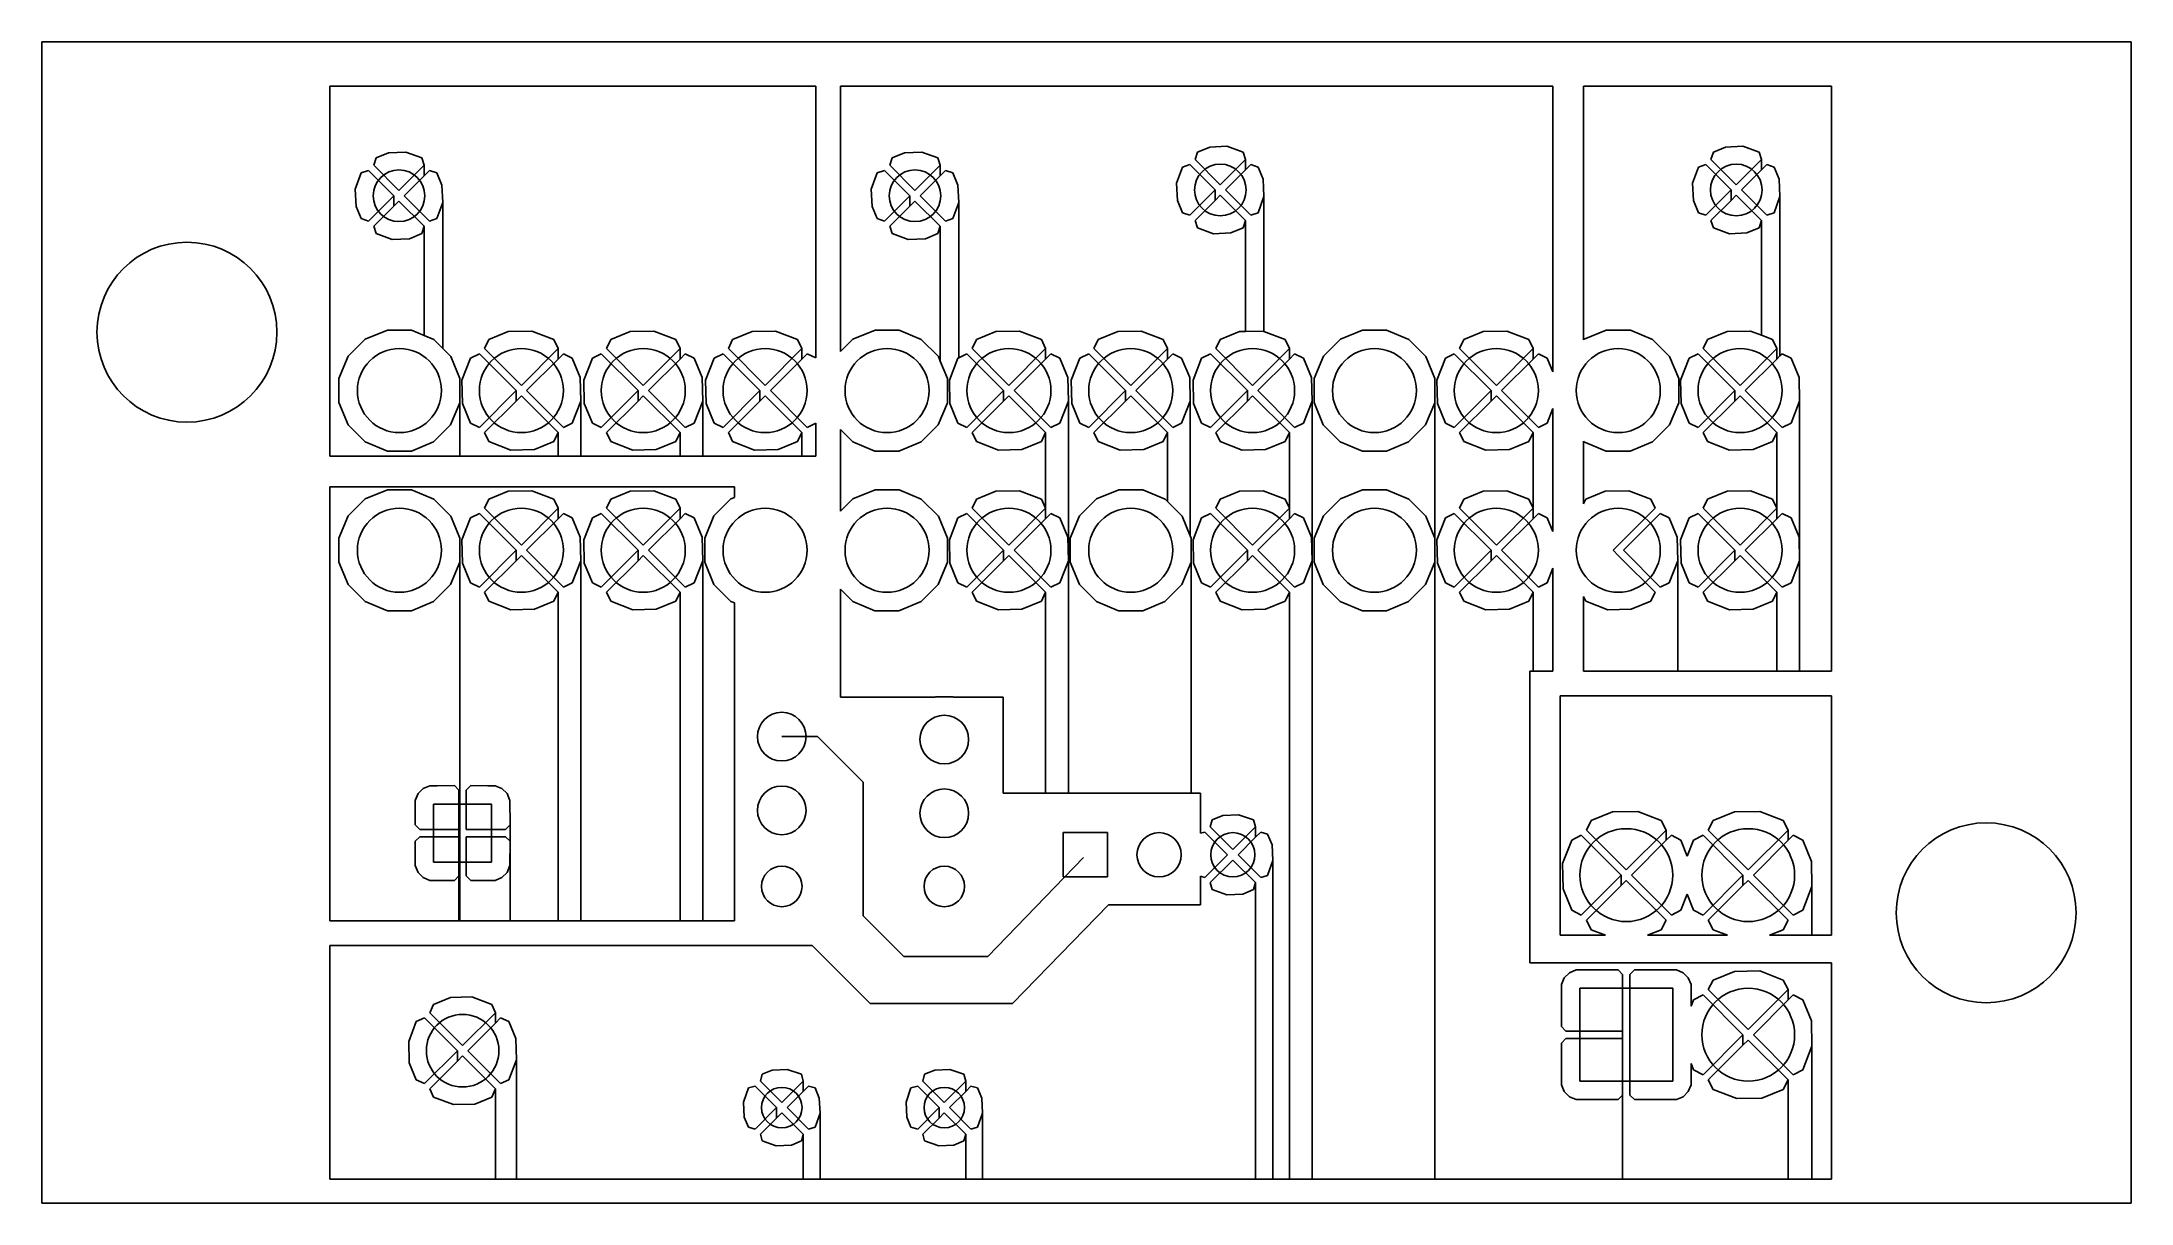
# Model space of a CAD drawing. Extents: x 39759 to 68105, y 30441 to 46191.
import ezdxf

# ---------------------------------------------------------------- set-up
doc = ezdxf.new("R2010")
doc.units = 0
doc.layers.add('BLACK', color=1, linetype='CONTINUOUS')

msp = doc.modelspace()

# ---------------------------------------------------------------- linework, layer by layer
at = {"layer": 'BLACK'}
for p, q in [((40546, 46190), (39759, 46190)), ((39759, 30441), (39759, 46189)), ((40546, 46190), (66924, 46190)), ((67318, 46190), (66924, 46190)), ((67318, 46190), (67712, 46190)), ((67712, 46190), (68105, 46190)), ((68105, 30443), (68105, 46191)), ((43667, 40570), (43667, 45589)), ((43667, 45589), (50260, 45589)), ((50260, 45589), (50260, 41904)), ((50596, 41990), (50596, 45589)), ((50596, 45589), (60260, 45589)), ((60260, 45589), (60260, 41716)), ((60675, 42149), (60675, 45589)), ((60675, 45589), (64040, 45589)), ((64040, 45589), (64040, 37657)), ((44295, 44616), (44262, 44517)), ((44262, 44517), (44605, 44174)), ((44461, 44685), (44295, 44616)), ((44696, 44696), (44461, 44685)), ((44605, 44174), (44948, 44517)), ((44915, 44616), (44696, 44696)), ((44948, 44517), (44915, 44616)), ((44948, 44375), (44948, 44517)), ((44948, 44517), (44948, 44375)), ((51295, 44616), (51262, 44517)), ((51262, 44517), (51605, 44174)), ((51461, 44685), (51295, 44616)), ((51696, 44696), (51461, 44685)), ((51605, 44174), (51948, 44517)), ((51915, 44616), (51696, 44696)), ((51948, 44517), (51915, 44616)), ((51948, 44375), (51948, 44517)), ((51948, 44517), (51948, 44375)), ((55333, 44525), (55234, 44492)), ((55676, 44182), (55333, 44525)), ((55437, 44695), (55404, 44596)), ((55404, 44596), (55747, 44253)), ((55603, 44764), (55437, 44695)), ((55838, 44775), (55603, 44764)), ((55747, 44253), (56090, 44596)), ((56057, 44695), (55838, 44775)), ((56090, 44596), (56057, 44695)), ((56090, 44454), (56090, 44596)), ((56090, 44596), (56090, 44454)), ((56161, 44525), (56090, 44454)), ((56260, 44492), (56161, 44525)), ((62333, 44525), (62234, 44492)), ((62676, 44182), (62333, 44525)), ((62437, 44695), (62404, 44596)), ((62404, 44596), (62747, 44253)), ((62603, 44764), (62437, 44695)), ((62838, 44775), (62603, 44764)), ((62747, 44253), (63090, 44596)), ((63057, 44695), (62838, 44775)), ((63090, 44596), (63057, 44695)), ((63090, 44454), (63090, 44596)), ((63090, 44596), (63090, 44454)), ((63161, 44525), (63090, 44454)), ((63260, 44492), (63161, 44525)), ((44092, 44413), (44012, 44194)), ((44191, 44446), (44092, 44413)), ((44534, 44103), (44191, 44446)), ((44948, 44375), (44676, 44103)), ((45019, 44446), (44948, 44375)), ((45118, 44413), (45019, 44446)), ((45187, 44247), (45118, 44413)), ((45198, 44012), (45187, 44247)), ((51092, 44413), (51012, 44194)), ((51191, 44446), (51092, 44413)), ((51534, 44103), (51191, 44446)), ((51948, 44375), (51676, 44103)), ((52019, 44446), (51948, 44375)), ((52118, 44413), (52019, 44446)), ((52187, 44247), (52118, 44413)), ((52198, 44012), (52187, 44247)), ((55234, 44492), (55154, 44273)), ((55154, 44273), (55165, 44038)), ((56090, 44454), (55818, 44182)), ((56329, 44326), (56260, 44492)), ((56340, 44091), (56329, 44326)), ((62234, 44492), (62154, 44273)), ((62154, 44273), (62165, 44038)), ((63090, 44454), (62818, 44182)), ((63329, 44326), (63260, 44492)), ((63340, 44091), (63329, 44326)), ((44012, 44194), (44023, 43959)), ((44023, 43959), (44092, 43793)), ((44191, 43760), (44534, 44103)), ((44534, 43961), (44262, 43689)), ((44534, 43961), (44534, 44103)), ((44534, 44103), (44534, 43961)), ((44605, 44032), (44534, 43961)), ((44948, 43689), (44605, 44032)), ((44676, 44103), (45019, 43760)), ((45118, 43793), (45198, 44012)), ((45198, 42033), (45198, 44012)), ((45198, 44012), (45198, 42033)), ((51012, 44194), (51023, 43959)), ((51023, 43959), (51092, 43793)), ((51191, 43760), (51534, 44103)), ((51534, 43961), (51262, 43689)), ((51534, 43961), (51534, 44103)), ((51534, 44103), (51534, 43961)), ((51605, 44032), (51534, 43961)), ((51948, 43689), (51605, 44032)), ((51676, 44103), (52019, 43760)), ((52118, 43793), (52198, 44012)), ((52198, 41907), (52198, 44012)), ((52198, 44012), (52198, 41907)), ((55165, 44038), (55234, 43872)), ((55333, 43839), (55676, 44182)), ((55676, 44040), (55404, 43768)), ((55676, 44040), (55676, 44182)), ((55676, 44182), (55676, 44040)), ((55747, 44111), (55676, 44040)), ((56090, 43768), (55747, 44111)), ((55818, 44182), (56161, 43839)), ((56260, 43872), (56340, 44091)), ((56340, 42263), (56340, 44091)), ((56340, 44091), (56340, 42263)), ((62165, 44038), (62234, 43872)), ((62333, 43839), (62676, 44182)), ((62676, 44040), (62404, 43768)), ((62676, 44040), (62676, 44182)), ((62676, 44182), (62676, 44040)), ((62747, 44111), (62676, 44040)), ((63090, 43768), (62747, 44111)), ((62818, 44182), (63161, 43839)), ((63260, 43872), (63340, 44091)), ((63340, 41931), (63340, 44091)), ((63340, 44091), (63340, 41931)), ((44092, 43793), (44191, 43760)), ((44262, 43689), (44295, 43590)), ((44915, 43590), (44948, 43689)), ((44948, 42209), (44948, 43689)), ((44948, 43689), (44948, 42209)), ((45019, 43760), (45118, 43793)), ((51092, 43793), (51191, 43760)), ((51262, 43689), (51295, 43590)), ((51915, 43590), (51948, 43689)), ((51948, 41861), (51948, 43689)), ((51948, 43689), (51948, 41861)), ((52019, 43760), (52118, 43793)), ((55234, 43872), (55333, 43839)), ((55404, 43768), (55437, 43669)), ((55437, 43669), (55656, 43589)), ((55891, 43600), (56057, 43669)), ((56057, 43669), (56090, 43768)), ((56090, 42263), (56090, 43768)), ((56090, 43768), (56090, 42263)), ((56161, 43839), (56260, 43872)), ((62234, 43872), (62333, 43839)), ((62404, 43768), (62437, 43669)), ((62437, 43669), (62656, 43589)), ((62891, 43600), (63057, 43669)), ((63057, 43669), (63090, 43768)), ((63090, 42211), (63090, 43768)), ((63090, 43768), (63090, 42211)), ((63161, 43839), (63260, 43872)), ((44295, 43590), (44514, 43510)), ((44514, 43510), (44749, 43521)), ((44749, 43521), (44915, 43590)), ((51295, 43590), (51514, 43510)), ((51514, 43510), (51749, 43521)), ((51749, 43521), (51915, 43590)), ((55656, 43589), (55891, 43600)), ((62656, 43589), (62891, 43600)), ((44449, 42281), (44148, 42157)), ((44775, 42281), (44449, 42281)), ((44948, 42209), (44775, 42281)), ((46088, 42261), (45824, 42152)), ((46407, 42268), (46088, 42261)), ((46706, 42152), (46407, 42268)), ((47742, 42261), (47478, 42152)), ((48061, 42268), (47742, 42261)), ((48360, 42152), (48061, 42268)), ((49395, 42261), (49131, 42152)), ((49714, 42268), (49395, 42261)), ((50013, 42152), (49714, 42268)), ((51064, 42281), (50763, 42157)), ((51390, 42281), (51064, 42281)), ((51691, 42155), (51390, 42281)), ((52702, 42261), (52438, 42152)), ((53021, 42268), (52702, 42261)), ((53320, 42152), (53021, 42268)), ((54355, 42261), (54091, 42152)), ((54674, 42268), (54355, 42261)), ((54973, 42152), (54674, 42268)), ((56008, 42261), (55744, 42152)), ((56090, 42263), (56008, 42261)), ((56327, 42268), (56090, 42263)), ((56340, 42263), (56327, 42268)), ((56626, 42152), (56340, 42263)), ((57677, 42281), (57376, 42157)), ((58003, 42281), (57677, 42281)), ((58304, 42155), (58003, 42281)), ((59315, 42261), (59051, 42152)), ((59634, 42268), (59315, 42261)), ((59933, 42152), (59634, 42268)), ((60984, 42281), (60683, 42157)), ((61310, 42281), (60984, 42281)), ((61611, 42155), (61310, 42281)), ((62622, 42261), (62358, 42152)), ((62941, 42268), (62622, 42261)), ((63090, 42211), (62941, 42268)), ((44148, 42157), (43917, 41926)), ((45076, 42155), (44948, 42209)), ((45198, 42033), (45076, 42155)), ((45307, 41924), (45198, 42033)), ((45695, 41960), (45574, 41902)), ((46194, 41461), (45695, 41960)), ((45824, 42152), (45766, 42031)), ((45766, 42031), (46265, 41532)), ((46265, 41532), (46764, 42031)), ((46764, 42031), (46706, 42152)), ((46764, 41889), (46764, 42031)), ((46764, 42031), (46764, 41889)), ((46835, 41960), (46764, 41889)), ((46956, 41902), (46835, 41960)), ((47349, 41960), (47228, 41902)), ((47848, 41461), (47349, 41960)), ((47478, 42152), (47420, 42031)), ((47420, 42031), (47919, 41532)), ((47919, 41532), (48418, 42031)), ((48418, 42031), (48360, 42152)), ((48418, 41889), (48418, 42031)), ((48418, 42031), (48418, 41889)), ((48489, 41960), (48418, 41889)), ((48610, 41902), (48489, 41960)), ((49002, 41960), (48881, 41902)), ((49501, 41461), (49002, 41960)), ((49131, 42152), (49073, 42031)), ((49073, 42031), (49572, 41532)), ((49572, 41532), (50071, 42031)), ((50071, 42031), (50013, 42152)), ((50071, 41889), (50071, 42031)), ((50071, 42031), (50071, 41889)), ((50142, 41960), (50071, 41889)), ((50260, 41904), (50142, 41960)), ((50763, 42157), (50596, 41990)), ((51922, 41924), (51691, 42155)), ((52309, 41960), (52198, 41907)), ((52808, 41461), (52309, 41960)), ((52438, 42152), (52380, 42031)), ((52380, 42031), (52879, 41532)), ((52879, 41532), (53378, 42031)), ((53378, 42031), (53320, 42152)), ((53378, 41889), (53378, 42031)), ((53378, 42031), (53378, 41889)), ((53449, 41960), (53378, 41889)), ((53570, 41902), (53449, 41960)), ((53962, 41960), (53841, 41902)), ((54461, 41461), (53962, 41960)), ((54091, 42152), (54033, 42031)), ((54033, 42031), (54532, 41532)), ((54532, 41532), (55031, 42031)), ((55031, 42031), (54973, 42152)), ((55031, 41889), (55031, 42031)), ((55031, 42031), (55031, 41889)), ((55102, 41960), (55031, 41889)), ((55223, 41902), (55102, 41960)), ((55615, 41960), (55494, 41902)), ((56114, 41461), (55615, 41960)), ((55744, 42152), (55686, 42031)), ((55686, 42031), (56185, 41532)), ((56185, 41532), (56684, 42031)), ((56684, 42031), (56626, 42152)), ((56684, 41889), (56684, 42031)), ((56684, 42031), (56684, 41889)), ((56755, 41960), (56684, 41889)), ((56876, 41902), (56755, 41960)), ((57376, 42157), (57145, 41926)), ((58535, 41924), (58304, 42155)), ((58922, 41960), (58801, 41902)), ((59421, 41461), (58922, 41960)), ((59051, 42152), (58993, 42031)), ((58993, 42031), (59492, 41532)), ((59492, 41532), (59991, 42031)), ((59991, 42031), (59933, 42152)), ((59991, 41889), (59991, 42031)), ((59991, 42031), (59991, 41889)), ((60062, 41960), (59991, 41889)), ((60183, 41902), (60062, 41960)), ((60683, 42157), (60675, 42149)), ((61842, 41924), (61611, 42155)), ((62229, 41960), (62108, 41902)), ((62728, 41461), (62229, 41960)), ((62358, 42152), (62300, 42031)), ((62300, 42031), (62799, 41532)), ((62799, 41532), (63298, 42031)), ((63240, 42152), (63090, 42211)), ((63298, 42031), (63240, 42152)), ((63298, 41889), (63298, 42031)), ((63298, 42031), (63298, 41889)), ((63369, 41960), (63340, 41931)), ((63490, 41902), (63369, 41960)), ((43917, 41926), (43791, 41625)), ((45431, 41623), (45307, 41924)), ((45574, 41902), (45458, 41603)), ((46764, 41889), (46336, 41461)), ((47065, 41638), (46956, 41902)), ((47228, 41902), (47112, 41603)), ((48418, 41889), (47990, 41461)), ((48719, 41638), (48610, 41902)), ((48881, 41902), (48765, 41603)), ((50071, 41889), (49643, 41461)), ((51948, 41861), (51922, 41924)), ((52046, 41623), (51948, 41861)), ((52188, 41902), (52072, 41603)), ((52198, 41907), (52188, 41902)), ((53378, 41889), (52950, 41461)), ((53679, 41638), (53570, 41902)), ((53841, 41902), (53725, 41603)), ((55031, 41889), (54603, 41461)), ((55332, 41638), (55223, 41902)), ((55494, 41902), (55378, 41603)), ((56684, 41889), (56256, 41461)), ((56985, 41638), (56876, 41902)), ((57145, 41926), (57019, 41625)), ((58659, 41623), (58535, 41924)), ((58801, 41902), (58685, 41603)), ((59991, 41889), (59563, 41461)), ((60260, 41716), (60183, 41902)), ((61966, 41623), (61842, 41924)), ((62108, 41902), (61992, 41603)), ((63298, 41889), (62870, 41461)), ((63340, 41931), (63298, 41889)), ((63599, 41638), (63490, 41902)), ((43791, 41625), (43791, 41299)), ((45431, 41297), (45431, 41623)), ((45458, 41603), (45465, 41284)), ((45695, 40962), (46194, 41461)), ((46194, 41319), (46194, 41461)), ((46194, 41461), (46194, 41319)), ((46265, 41390), (46194, 41319)), ((46764, 40891), (46265, 41390)), ((46336, 41461), (46835, 40962)), ((47072, 41319), (47065, 41638)), ((47112, 41603), (47119, 41284)), ((47349, 40962), (47848, 41461)), ((47848, 41319), (47848, 41461)), ((47848, 41461), (47848, 41319)), ((47919, 41390), (47848, 41319)), ((48418, 40891), (47919, 41390)), ((47990, 41461), (48489, 40962)), ((48726, 41319), (48719, 41638)), ((48765, 41603), (48772, 41284)), ((49002, 40962), (49501, 41461)), ((49501, 41319), (49501, 41461)), ((49501, 41461), (49501, 41319)), ((49572, 41390), (49501, 41319)), ((50071, 40891), (49572, 41390)), ((49643, 41461), (50142, 40962)), ((52046, 41297), (52046, 41623)), ((52072, 41603), (52079, 41284)), ((52309, 40962), (52808, 41461)), ((52808, 41319), (52808, 41461)), ((52808, 41461), (52808, 41319)), ((52879, 41390), (52808, 41319)), ((53378, 40891), (52879, 41390)), ((52950, 41461), (53449, 40962)), ((53686, 41319), (53679, 41638)), ((53725, 41603), (53732, 41284)), ((53962, 40962), (54461, 41461)), ((54461, 41319), (54461, 41461)), ((54461, 41461), (54461, 41319)), ((54532, 41390), (54461, 41319)), ((55031, 40891), (54532, 41390)), ((54603, 41461), (55102, 40962)), ((55339, 41319), (55332, 41638)), ((55378, 41603), (55385, 41284)), ((55615, 40962), (56114, 41461)), ((56114, 41319), (56114, 41461)), ((56114, 41461), (56114, 41319)), ((56185, 41390), (56114, 41319)), ((56684, 40891), (56185, 41390)), ((56256, 41461), (56755, 40962)), ((56992, 41319), (56985, 41638)), ((57019, 41625), (57019, 41299)), ((58659, 41297), (58659, 41623)), ((58685, 41603), (58692, 41284)), ((58922, 40962), (59421, 41461)), ((59421, 41319), (59421, 41461)), ((59421, 41461), (59421, 41319)), ((59492, 41390), (59421, 41319)), ((59991, 40891), (59492, 41390)), ((59563, 41461), (60062, 40962)), ((61966, 41297), (61966, 41623)), ((61992, 41603), (61999, 41284)), ((62229, 40962), (62728, 41461)), ((62728, 41319), (62728, 41461)), ((62728, 41461), (62728, 41319)), ((62799, 41390), (62728, 41319)), ((63298, 40891), (62799, 41390)), ((62870, 41461), (63369, 40962)), ((63606, 41319), (63599, 41638)), ((43791, 41299), (43915, 40998)), ((45305, 40996), (45431, 41297)), ((45431, 40570), (45431, 41297)), ((45431, 41297), (45431, 40570)), ((45465, 41284), (45574, 41020)), ((46194, 41319), (45766, 40891)), ((46956, 41020), (47072, 41319)), ((47072, 40570), (47072, 41319)), ((47072, 41319), (47072, 40570)), ((47119, 41284), (47228, 41020)), ((47848, 41319), (47420, 40891)), ((48610, 41020), (48726, 41319)), ((48726, 40570), (48726, 41319)), ((48726, 41319), (48726, 40570)), ((48772, 41284), (48881, 41020)), ((49501, 41319), (49073, 40891)), ((51920, 40996), (52046, 41297)), ((52079, 41284), (52188, 41020)), ((52808, 41319), (52380, 40891)), ((53570, 41020), (53686, 41319)), ((53686, 39154), (53686, 41319)), ((53686, 41319), (53686, 39154)), ((53732, 41284), (53841, 41020)), ((54461, 41319), (54033, 40891)), ((55223, 41020), (55339, 41319)), ((55339, 39490), (55339, 41319)), ((55339, 41319), (55339, 39490)), ((55385, 41284), (55494, 41020)), ((56114, 41319), (55686, 40891)), ((56876, 41020), (56992, 41319)), ((56992, 39154), (56992, 41319)), ((56992, 41319), (56992, 39154)), ((57019, 41299), (57143, 40998)), ((58533, 40996), (58659, 41297)), ((58659, 39458), (58659, 41297)), ((58659, 41297), (58659, 39458)), ((58692, 41284), (58801, 41020)), ((59421, 41319), (58993, 40891)), ((60183, 41020), (60260, 41219)), ((60260, 41219), (60260, 39551)), ((61840, 40996), (61966, 41297)), ((61999, 41284), (62108, 41020)), ((62728, 41319), (62300, 40891)), ((63490, 41020), (63606, 41319)), ((63606, 39154), (63606, 41319)), ((63606, 41319), (63606, 39154)), ((43915, 40998), (44146, 40767)), ((45074, 40765), (45305, 40996)), ((45574, 41020), (45695, 40962)), ((45766, 40891), (45824, 40770)), ((46706, 40770), (46764, 40891)), ((46764, 40570), (46764, 40891)), ((46764, 40891), (46764, 40570)), ((46835, 40962), (46956, 41020)), ((47228, 41020), (47349, 40962)), ((47420, 40891), (47478, 40770)), ((48360, 40770), (48418, 40891)), ((48418, 40570), (48418, 40891)), ((48418, 40891), (48418, 40570)), ((48489, 40962), (48610, 41020)), ((48881, 41020), (49002, 40962)), ((49073, 40891), (49131, 40770)), ((50013, 40770), (50071, 40891)), ((50071, 40570), (50071, 40891)), ((50071, 40891), (50071, 40570)), ((50142, 40962), (50260, 41019)), ((50260, 41019), (50260, 40570)), ((50596, 39825), (50596, 40932)), ((50596, 40932), (50761, 40767)), ((51689, 40765), (51920, 40996)), ((52188, 41020), (52309, 40962)), ((52380, 40891), (52438, 40770)), ((53320, 40770), (53378, 40891)), ((53378, 39866), (53378, 40891)), ((53378, 40891), (53378, 39866)), ((53449, 40962), (53570, 41020)), ((53841, 41020), (53962, 40962)), ((54033, 40891), (54091, 40770)), ((54973, 40770), (55031, 40891)), ((55031, 39956), (55031, 40891)), ((55031, 40891), (55031, 39956)), ((55102, 40962), (55223, 41020)), ((55494, 41020), (55615, 40962)), ((55686, 40891), (55744, 40770)), ((56626, 40770), (56684, 40891)), ((56684, 39866), (56684, 40891)), ((56684, 40891), (56684, 39866)), ((56755, 40962), (56876, 41020)), ((57143, 40998), (57374, 40767)), ((58302, 40765), (58533, 40996)), ((58801, 41020), (58922, 40962)), ((58993, 40891), (59051, 40770)), ((59933, 40770), (59991, 40891)), ((59991, 39866), (59991, 40891)), ((59991, 40891), (59991, 39866)), ((60062, 40962), (60183, 41020)), ((61609, 40765), (61840, 40996)), ((62108, 41020), (62229, 40962)), ((62300, 40891), (62358, 40770)), ((63240, 40770), (63298, 40891)), ((63298, 39866), (63298, 40891)), ((63298, 40891), (63298, 39866)), ((63369, 40962), (63490, 41020)), ((45431, 40570), (43667, 40570)), ((44146, 40767), (44447, 40641)), ((44447, 40641), (44773, 40641)), ((44773, 40641), (45074, 40765)), ((46764, 40570), (45431, 40570)), ((45824, 40770), (46123, 40654)), ((46123, 40654), (46442, 40661)), ((46442, 40661), (46706, 40770)), ((47072, 40570), (46764, 40570)), ((48418, 40570), (47072, 40570)), ((47478, 40770), (47777, 40654)), ((47777, 40654), (48096, 40661)), ((48096, 40661), (48360, 40770)), ((48726, 40570), (48418, 40570)), ((50071, 40570), (48726, 40570)), ((49131, 40770), (49430, 40654)), ((49430, 40654), (49749, 40661)), ((49749, 40661), (50013, 40770)), ((50260, 40570), (50071, 40570)), ((50761, 40767), (51062, 40641)), ((51062, 40641), (51388, 40641)), ((51388, 40641), (51689, 40765)), ((52438, 40770), (52737, 40654)), ((52737, 40654), (53056, 40661)), ((53056, 40661), (53320, 40770)), ((54091, 40770), (54390, 40654)), ((54390, 40654), (54709, 40661)), ((54709, 40661), (54973, 40770)), ((55744, 40770), (56043, 40654)), ((56043, 40654), (56362, 40661)), ((56362, 40661), (56626, 40770)), ((57374, 40767), (57675, 40641)), ((57675, 40641), (58001, 40641)), ((58001, 40641), (58302, 40765)), ((59051, 40770), (59350, 40654)), ((59350, 40654), (59669, 40661)), ((59669, 40661), (59933, 40770)), ((60675, 39925), (60675, 40773)), ((60675, 40773), (60681, 40767)), ((60681, 40767), (60982, 40641)), ((60982, 40641), (61308, 40641)), ((61308, 40641), (61609, 40765)), ((62358, 40770), (62657, 40654)), ((62657, 40654), (62976, 40661)), ((62976, 40661), (63240, 40770)), ((43667, 34271), (43667, 40155)), ((43667, 40155), (49158, 40155)), ((44148, 39992), (43917, 39761)), ((44449, 40116), (44148, 39992)), ((44775, 40116), (44449, 40116)), ((45076, 39990), (44775, 40116)), ((45307, 39759), (45076, 39990)), ((45824, 39987), (45766, 39866)), ((46088, 40096), (45824, 39987)), ((46407, 40103), (46088, 40096)), ((46706, 39987), (46407, 40103)), ((46764, 39866), (46706, 39987)), ((47478, 39987), (47420, 39866)), ((47742, 40096), (47478, 39987)), ((48061, 40103), (47742, 40096)), ((48360, 39987), (48061, 40103)), ((48418, 39866), (48360, 39987)), ((49109, 39992), (48878, 39761)), ((49158, 40013), (49109, 39992)), ((49158, 40155), (49158, 40013)), ((50763, 39992), (50596, 39825)), ((51064, 40116), (50763, 39992)), ((51390, 40116), (51064, 40116)), ((51691, 39990), (51390, 40116)), ((51922, 39759), (51691, 39990)), ((52438, 39987), (52380, 39866)), ((52702, 40096), (52438, 39987)), ((53021, 40103), (52702, 40096)), ((53320, 39987), (53021, 40103)), ((53378, 39866), (53320, 39987)), ((54069, 39992), (53838, 39761)), ((54370, 40116), (54069, 39992)), ((54696, 40116), (54370, 40116)), ((54997, 39990), (54696, 40116)), ((55031, 39956), (54997, 39990)), ((55744, 39987), (55686, 39866)), ((56008, 40096), (55744, 39987)), ((56327, 40103), (56008, 40096)), ((56626, 39987), (56327, 40103)), ((56684, 39866), (56626, 39987)), ((57376, 39992), (57145, 39761)), ((57677, 40116), (57376, 39992)), ((58003, 40116), (57677, 40116)), ((58304, 39990), (58003, 40116)), ((58535, 39759), (58304, 39990)), ((59051, 39987), (58993, 39866)), ((59315, 40096), (59051, 39987)), ((59634, 40103), (59315, 40096)), ((59933, 39987), (59634, 40103)), ((59991, 39866), (59933, 39987)), ((60705, 39987), (60675, 39925)), ((60969, 40096), (60705, 39987)), ((61288, 40103), (60969, 40096)), ((61587, 39987), (61288, 40103)), ((61645, 39866), (61587, 39987)), ((62358, 39987), (62300, 39866)), ((62622, 40096), (62358, 39987)), ((62941, 40103), (62622, 40096)), ((63240, 39987), (62941, 40103)), ((63298, 39866), (63240, 39987)), ((43917, 39761), (43791, 39460)), ((45431, 39458), (45307, 39759)), ((45574, 39737), (45458, 39438)), ((45695, 39795), (45574, 39737)), ((46194, 39296), (45695, 39795)), ((45766, 39866), (46265, 39367)), ((46265, 39367), (46764, 39866)), ((46764, 39724), (46336, 39296)), ((46764, 39724), (46764, 39866)), ((46764, 39866), (46764, 39724)), ((46835, 39795), (46764, 39724)), ((46956, 39737), (46835, 39795)), ((47065, 39473), (46956, 39737)), ((47228, 39737), (47112, 39438)), ((47349, 39795), (47228, 39737)), ((47848, 39296), (47349, 39795)), ((47420, 39866), (47919, 39367)), ((47919, 39367), (48418, 39866)), ((48418, 39724), (47990, 39296)), ((48418, 39724), (48418, 39866)), ((48418, 39866), (48418, 39724)), ((48489, 39795), (48418, 39724)), ((48610, 39737), (48489, 39795)), ((48719, 39473), (48610, 39737)), ((48878, 39761), (48752, 39460)), ((52046, 39458), (51922, 39759)), ((52188, 39737), (52072, 39438)), ((52309, 39795), (52188, 39737)), ((52808, 39296), (52309, 39795)), ((52380, 39866), (52879, 39367)), ((52879, 39367), (53378, 39866)), ((53378, 39724), (52950, 39296)), ((53378, 39724), (53378, 39866)), ((53378, 39866), (53378, 39724)), ((53449, 39795), (53378, 39724)), ((53570, 39737), (53449, 39795)), ((53679, 39473), (53570, 39737)), ((53838, 39761), (53712, 39460)), ((55228, 39759), (55031, 39956)), ((55339, 39490), (55228, 39759)), ((55494, 39737), (55378, 39438)), ((55615, 39795), (55494, 39737)), ((56114, 39296), (55615, 39795)), ((55686, 39866), (56185, 39367)), ((56185, 39367), (56684, 39866)), ((56684, 39724), (56256, 39296)), ((56684, 39724), (56684, 39866)), ((56684, 39866), (56684, 39724)), ((56755, 39795), (56684, 39724)), ((56876, 39737), (56755, 39795)), ((56985, 39473), (56876, 39737)), ((57145, 39761), (57019, 39460)), ((58659, 39458), (58535, 39759)), ((58801, 39737), (58685, 39438)), ((58922, 39795), (58801, 39737)), ((59421, 39296), (58922, 39795)), ((58993, 39866), (59492, 39367)), ((59492, 39367), (59991, 39866)), ((59991, 39724), (59563, 39296)), ((59991, 39724), (59991, 39866)), ((59991, 39866), (59991, 39724)), ((60062, 39795), (59991, 39724)), ((60183, 39737), (60062, 39795)), ((60260, 39551), (60183, 39737)), ((61181, 39402), (61645, 39866)), ((61716, 39795), (61217, 39296)), ((61837, 39737), (61716, 39795)), ((61946, 39473), (61837, 39737)), ((62108, 39737), (61992, 39438)), ((62229, 39795), (62108, 39737)), ((62728, 39296), (62229, 39795)), ((62300, 39866), (62799, 39367)), ((62799, 39367), (63298, 39866)), ((63298, 39724), (62870, 39296)), ((63298, 39724), (63298, 39866)), ((63298, 39866), (63298, 39724)), ((63369, 39795), (63298, 39724)), ((63490, 39737), (63369, 39795)), ((63599, 39473), (63490, 39737)), ((43791, 39460), (43791, 39134)), ((45431, 39132), (45431, 39458)), ((45458, 39438), (45465, 39119)), ((47072, 39154), (47065, 39473)), ((47112, 39438), (47119, 39119)), ((48726, 39154), (48719, 39473)), ((48752, 39460), (48752, 39134)), ((52046, 39132), (52046, 39458)), ((52072, 39438), (52079, 39119)), ((53686, 39154), (53679, 39473)), ((53712, 39460), (53712, 39134)), ((55352, 39458), (55339, 39490)), ((55352, 39132), (55352, 39458)), ((55378, 39438), (55385, 39119)), ((56992, 39154), (56985, 39473)), ((57019, 39460), (57019, 39134)), ((58659, 39132), (58659, 39458)), ((58685, 39438), (58692, 39119)), ((61146, 39367), (61181, 39402)), ((61953, 39154), (61946, 39473)), ((61992, 39438), (61999, 39119)), ((63606, 39154), (63599, 39473)), ((43791, 39134), (43915, 38833)), ((45305, 38831), (45431, 39132)), ((45431, 34271), (45431, 39132)), ((45431, 39132), (45431, 34271)), ((45465, 39119), (45574, 38855)), ((45695, 38797), (46194, 39296)), ((46194, 39154), (45766, 38726)), ((46194, 39154), (46194, 39296)), ((46194, 39296), (46194, 39154)), ((46265, 39225), (46194, 39154)), ((46764, 38726), (46265, 39225)), ((46336, 39296), (46835, 38797)), ((46956, 38855), (47072, 39154)), ((47072, 34271), (47072, 39154)), ((47072, 39154), (47072, 34271)), ((47119, 39119), (47228, 38855)), ((47349, 38797), (47848, 39296)), ((47848, 39154), (47420, 38726)), ((47848, 39154), (47848, 39296)), ((47848, 39296), (47848, 39154)), ((47919, 39225), (47848, 39154)), ((48418, 38726), (47919, 39225)), ((47990, 39296), (48489, 38797)), ((48610, 38855), (48726, 39154)), ((48726, 34271), (48726, 39154)), ((48726, 39154), (48726, 34271)), ((48752, 39134), (48876, 38833)), ((51920, 38831), (52046, 39132)), ((52079, 39119), (52188, 38855)), ((52309, 38797), (52808, 39296)), ((52808, 39154), (52380, 38726)), ((52808, 39154), (52808, 39296)), ((52808, 39296), (52808, 39154)), ((52879, 39225), (52808, 39154)), ((53378, 38726), (52879, 39225)), ((52950, 39296), (53449, 38797)), ((53570, 38855), (53686, 39154)), ((53686, 36003), (53686, 39154)), ((53686, 39154), (53686, 36003)), ((53712, 39134), (53836, 38833)), ((55226, 38831), (55352, 39132)), ((55352, 36003), (55352, 39132)), ((55352, 39132), (55352, 36003)), ((55385, 39119), (55494, 38855)), ((55615, 38797), (56114, 39296)), ((56114, 39154), (55686, 38726)), ((56114, 39154), (56114, 39296)), ((56114, 39296), (56114, 39154)), ((56185, 39225), (56114, 39154)), ((56684, 38726), (56185, 39225)), ((56256, 39296), (56755, 38797)), ((56876, 38855), (56992, 39154)), ((56992, 30767), (56992, 39154)), ((56992, 39154), (56992, 30767)), ((57019, 39134), (57143, 38833)), ((58533, 38831), (58659, 39132)), ((58659, 30767), (58659, 39132)), ((58659, 39132), (58659, 30767)), ((58692, 39119), (58801, 38855)), ((58922, 38797), (59421, 39296)), ((59421, 39154), (58993, 38726)), ((59421, 39154), (59421, 39296)), ((59421, 39296), (59421, 39154)), ((59492, 39225), (59421, 39154)), ((59991, 38726), (59492, 39225)), ((59563, 39296), (60062, 38797)), ((61075, 39296), (61146, 39367)), ((61146, 39225), (61075, 39296)), ((61181, 39190), (61146, 39225)), ((61645, 38726), (61181, 39190)), ((61217, 39296), (61716, 38797)), ((61837, 38855), (61953, 39154)), ((61953, 37657), (61953, 39154)), ((61953, 39154), (61953, 37657)), ((61999, 39119), (62108, 38855)), ((62229, 38797), (62728, 39296)), ((62728, 39154), (62300, 38726)), ((62728, 39154), (62728, 39296)), ((62728, 39296), (62728, 39154)), ((62799, 39225), (62728, 39154)), ((63298, 38726), (62799, 39225)), ((62870, 39296), (63369, 38797)), ((63490, 38855), (63606, 39154)), ((63606, 37657), (63606, 39154)), ((63606, 39154), (63606, 37657)), ((45574, 38855), (45695, 38797)), ((46835, 38797), (46956, 38855)), ((47228, 38855), (47349, 38797)), ((48489, 38797), (48610, 38855)), ((52188, 38855), (52309, 38797)), ((53449, 38797), (53570, 38855)), ((55494, 38855), (55615, 38797)), ((56755, 38797), (56876, 38855)), ((58801, 38855), (58922, 38797)), ((60062, 38797), (60183, 38855)), ((60183, 38855), (60260, 39054)), ((60260, 39054), (60260, 37657)), ((61716, 38797), (61837, 38855)), ((62108, 38855), (62229, 38797)), ((63369, 38797), (63490, 38855)), ((43915, 38833), (44146, 38602)), ((44146, 38602), (44447, 38476)), ((44773, 38476), (45074, 38600)), ((45074, 38600), (45305, 38831)), ((45766, 38726), (45824, 38605)), ((45824, 38605), (46123, 38489)), ((46442, 38496), (46706, 38605)), ((46706, 38605), (46764, 38726)), ((46764, 34271), (46764, 38726)), ((46764, 38726), (46764, 34271)), ((47420, 38726), (47478, 38605)), ((47478, 38605), (47777, 38489)), ((48096, 38496), (48360, 38605)), ((48360, 38605), (48418, 38726)), ((48418, 34271), (48418, 38726)), ((48418, 38726), (48418, 34271)), ((48876, 38833), (49107, 38602)), ((49107, 38602), (49158, 38581)), ((49158, 38581), (49158, 34271)), ((50596, 37303), (50596, 38767)), ((50596, 38767), (50761, 38602)), ((50761, 38602), (51062, 38476)), ((51388, 38476), (51689, 38600)), ((51689, 38600), (51920, 38831)), ((52380, 38726), (52438, 38605)), ((52438, 38605), (52737, 38489)), ((53056, 38496), (53320, 38605)), ((53320, 38605), (53378, 38726)), ((53378, 36003), (53378, 38726)), ((53378, 38726), (53378, 36003)), ((53836, 38833), (54067, 38602)), ((54067, 38602), (54368, 38476)), ((54694, 38476), (54995, 38600)), ((54995, 38600), (55226, 38831)), ((55686, 38726), (55744, 38605)), ((55744, 38605), (56043, 38489)), ((56362, 38496), (56626, 38605)), ((56626, 38605), (56684, 38726)), ((56684, 30767), (56684, 38726)), ((56684, 38726), (56684, 30767)), ((57143, 38833), (57374, 38602)), ((57374, 38602), (57675, 38476)), ((58001, 38476), (58302, 38600)), ((58302, 38600), (58533, 38831)), ((58993, 38726), (59051, 38605)), ((59051, 38605), (59350, 38489)), ((59669, 38496), (59933, 38605)), ((59933, 38605), (59991, 38726)), ((59991, 37657), (59991, 38726)), ((59991, 38726), (59991, 37657)), ((60675, 37657), (60675, 38668)), ((60675, 38668), (60705, 38605)), ((60705, 38605), (61004, 38489)), ((61323, 38496), (61587, 38605)), ((61587, 38605), (61645, 38726)), ((62300, 38726), (62358, 38605)), ((62358, 38605), (62657, 38489)), ((62976, 38496), (63240, 38605)), ((63240, 38605), (63298, 38726)), ((63298, 37657), (63298, 38726)), ((63298, 38726), (63298, 37657)), ((44447, 38476), (44773, 38476)), ((46123, 38489), (46442, 38496)), ((47777, 38489), (48096, 38496)), ((51062, 38476), (51388, 38476)), ((52737, 38489), (53056, 38496)), ((54368, 38476), (54694, 38476)), ((56043, 38489), (56362, 38496)), ((57675, 38476), (58001, 38476)), ((59350, 38489), (59669, 38496)), ((61004, 38489), (61323, 38496)), ((62657, 38489), (62976, 38496)), ((59991, 37657), (59945, 37657)), ((59945, 37657), (59945, 33699)), ((60260, 37657), (59991, 37657)), ((61953, 37657), (60675, 37657)), ((63298, 37657), (61953, 37657)), ((63606, 37657), (63298, 37657)), ((64040, 37657), (63606, 37657)), ((51873, 37303), (50596, 37303)), ((51888, 37309), (51873, 37303)), ((52119, 37309), (51888, 37309)), ((52133, 37303), (52119, 37309)), ((52801, 37303), (52133, 37303)), ((52801, 36003), (52801, 37303)), ((60360, 34074), (60360, 37321)), ((60360, 37321), (64040, 37321)), ((64040, 37321), (64040, 34074)), ((49798, 36768), (50283, 36768)), ((50283, 36768), (50901, 36150)), ((44934, 36065), (44864, 35995)), ((45025, 36103), (44934, 36065)), ((45124, 36103), (45025, 36103)), ((45356, 36104), (45124, 36103)), ((45418, 36042), (45356, 36104)), ((45418, 35511), (45418, 36042)), ((45580, 36104), (45518, 36042)), ((45518, 36042), (45518, 35511)), ((45812, 36103), (45580, 36104)), ((45911, 36103), (45812, 36103)), ((46002, 36065), (45911, 36103)), ((46072, 35995), (46002, 36065)), ((50901, 36150), (50901, 34339)), ((53378, 36003), (52801, 36003)), ((53686, 36003), (53378, 36003)), ((55352, 36003), (53686, 36003)), ((55478, 36003), (55352, 36003)), ((55478, 35457), (55478, 36003)), ((44826, 35903), (44825, 35573)), ((44864, 35995), (44826, 35903)), ((45861, 35854), (45075, 35854)), ((45075, 35854), (45075, 35068)), ((45861, 35068), (45861, 35854)), ((46110, 35903), (46072, 35995)), ((46111, 35573), (46110, 35903)), ((61068, 35748), (60780, 35630)), ((61411, 35755), (61068, 35748)), ((61730, 35630), (61411, 35755)), ((62722, 35748), (62434, 35630)), ((63065, 35755), (62722, 35748)), ((63384, 35630), (63065, 35755)), ((44825, 35573), (44887, 35511)), ((44887, 35511), (45418, 35511)), ((45418, 35411), (45418, 35511)), ((45418, 35511), (45418, 35411)), ((45518, 35511), (46049, 35511)), ((46049, 35511), (46111, 35573)), ((46111, 35349), (46111, 35573)), ((46111, 35573), (46111, 35349)), ((53617, 35466), (53617, 34866)), ((54217, 35466), (53617, 35466)), ((54217, 34866), (54217, 35466)), ((55539, 35474), (55478, 35457)), ((55846, 35166), (55539, 35474)), ((55636, 35638), (55609, 35544)), ((55609, 35544), (55917, 35237)), ((55783, 35698), (55636, 35638)), ((55996, 35709), (55783, 35698)), ((55917, 35237), (56225, 35544)), ((56198, 35638), (55996, 35709)), ((56225, 35544), (56198, 35638)), ((56225, 35404), (56225, 35544)), ((56225, 35544), (56225, 35404)), ((56295, 35474), (56225, 35404)), ((56389, 35447), (56295, 35474)), ((56449, 35300), (56389, 35447)), ((60780, 35630), (60713, 35502)), ((60713, 35502), (61255, 34961)), ((61255, 34961), (61797, 35502)), ((61797, 35502), (61730, 35630)), ((61797, 35362), (61797, 35502)), ((61797, 35502), (61797, 35362)), ((62434, 35630), (62367, 35502)), ((62367, 35502), (62909, 34961)), ((62909, 34961), (63451, 35502)), ((63451, 35502), (63384, 35630)), ((63451, 35362), (63451, 35502)), ((63451, 35502), (63451, 35362)), ((44887, 35411), (44825, 35349)), ((44825, 35349), (44826, 35019)), ((45418, 35411), (44887, 35411)), ((45418, 34880), (45418, 35411)), ((46049, 35411), (45518, 35411)), ((45518, 35411), (45518, 34880)), ((46111, 35349), (46049, 35411)), ((46110, 35019), (46111, 35349)), ((46111, 34271), (46111, 35349)), ((46111, 35349), (46111, 34271)), ((55539, 34858), (55846, 35166)), ((56225, 35404), (55988, 35166)), ((55988, 35166), (56295, 34858)), ((56460, 35087), (56449, 35300)), ((60515, 35365), (60390, 35046)), ((60643, 35432), (60515, 35365)), ((61184, 34890), (60643, 35432)), ((61797, 35362), (61326, 34890)), ((61867, 35432), (61797, 35362)), ((61995, 35365), (61867, 35432)), ((62083, 35148), (61995, 35365)), ((62169, 35365), (62083, 35148)), ((62297, 35432), (62169, 35365)), ((62838, 34890), (62297, 35432)), ((63451, 35362), (62980, 34890)), ((63521, 35432), (63451, 35362)), ((63649, 35365), (63521, 35432)), ((63767, 35077), (63649, 35365)), ((44826, 35019), (44864, 34927)), ((44864, 34927), (44934, 34857)), ((45075, 35068), (45861, 35068)), ((45356, 34818), (45418, 34880)), ((45418, 34271), (45418, 34880)), ((45418, 34880), (45418, 34271)), ((45518, 34880), (45580, 34818)), ((46002, 34857), (46072, 34927)), ((46072, 34927), (46110, 35019)), ((52594, 33788), (53893, 35127)), ((53617, 34866), (54217, 34866)), ((55478, 34486), (55478, 34876)), ((55478, 34876), (55539, 34858)), ((55917, 35095), (55609, 34788)), ((56225, 34788), (55917, 35095)), ((56295, 34858), (56389, 34885)), ((56389, 34885), (56460, 35087)), ((56460, 30767), (56460, 35087)), ((56460, 35087), (56460, 30767)), ((60390, 35046), (60397, 34703)), ((60643, 34348), (61184, 34890)), ((61184, 34749), (61184, 34890)), ((61184, 34890), (61184, 34749)), ((61326, 34890), (61867, 34348)), ((62297, 34348), (62838, 34890)), ((62838, 34749), (62838, 34890)), ((62838, 34890), (62838, 34749)), ((62980, 34890), (63521, 34348)), ((63774, 34734), (63767, 35077)), ((44934, 34857), (45025, 34819)), ((45025, 34819), (45124, 34819)), ((45124, 34819), (45356, 34818)), ((45580, 34818), (45812, 34819)), ((45812, 34819), (45911, 34819)), ((45911, 34819), (46002, 34857)), ((55609, 34788), (55636, 34694)), ((55636, 34694), (55838, 34623)), ((55838, 34623), (56051, 34634)), ((56051, 34634), (56198, 34694)), ((56198, 34694), (56225, 34788)), ((56225, 30767), (56225, 34788)), ((56225, 34788), (56225, 30767)), ((60397, 34703), (60515, 34415)), ((61184, 34749), (60713, 34278)), ((61255, 34819), (61184, 34749)), ((61797, 34278), (61255, 34819)), ((61995, 34415), (62080, 34633)), ((62080, 34633), (62169, 34415)), ((62838, 34749), (62367, 34278)), ((62909, 34819), (62838, 34749)), ((63451, 34278), (62909, 34819)), ((63649, 34415), (63774, 34734)), ((63774, 34074), (63774, 34734)), ((63774, 34734), (63774, 34074)), ((50901, 34339), (51452, 33788)), ((52930, 33148), (54229, 34486)), ((54229, 34486), (55478, 34486)), ((60515, 34415), (60643, 34348)), ((61867, 34348), (61995, 34415)), ((62169, 34415), (62297, 34348)), ((63521, 34348), (63649, 34415)), ((45418, 34271), (43667, 34271)), ((45431, 34271), (45418, 34271)), ((46111, 34271), (45431, 34271)), ((46764, 34271), (46111, 34271)), ((47072, 34271), (46764, 34271)), ((48418, 34271), (47072, 34271)), ((48726, 34271), (48418, 34271)), ((49158, 34271), (48726, 34271)), ((60973, 34074), (60360, 34074)), ((60713, 34278), (60780, 34150)), ((60780, 34150), (60973, 34074)), ((61544, 34074), (61730, 34150)), ((62627, 34074), (61544, 34074)), ((61730, 34150), (61797, 34278)), ((62367, 34278), (62434, 34150)), ((62434, 34150), (62627, 34074)), ((63198, 34074), (63384, 34150)), ((63774, 34074), (63198, 34074)), ((63384, 34150), (63451, 34278)), ((64040, 34074), (63774, 34074)), ((43667, 30767), (43667, 33935)), ((43667, 33935), (50210, 33935)), ((50210, 33935), (50998, 33148)), ((51452, 33788), (52594, 33788)), ((59945, 33699), (64040, 33699)), ((60414, 33496), (60376, 33405)), ((60484, 33566), (60414, 33496)), ((60576, 33604), (60484, 33566)), ((61143, 33605), (60576, 33604)), ((61205, 33543), (61143, 33605)), ((61205, 32775), (61205, 33543)), ((61367, 33605), (61305, 33543)), ((61305, 33543), (61305, 32825)), ((61934, 33604), (61367, 33605)), ((62026, 33566), (61934, 33604)), ((62096, 33496), (62026, 33566)), ((62134, 33405), (62096, 33496)), ((62434, 33465), (62367, 33337)), ((62722, 33583), (62434, 33465)), ((63065, 33590), (62722, 33583)), ((63384, 33465), (63065, 33590)), ((63451, 33337), (63384, 33465)), ((64040, 33699), (64040, 30767)), ((45303, 33232), (45073, 33137)), ((45592, 33240), (45303, 33232)), ((45863, 33137), (45592, 33240)), ((60376, 33306), (60375, 32837)), ((60376, 33405), (60376, 33306)), ((60625, 33355), (60625, 32095)), ((61885, 33355), (60625, 33355)), ((61885, 32095), (61885, 33355)), ((62134, 33306), (62134, 33405)), ((62134, 33112), (62134, 33306)), ((62169, 33200), (62134, 33112)), ((62297, 33267), (62169, 33200)), ((62838, 32725), (62297, 33267)), ((62367, 33337), (62909, 32796)), ((62909, 32796), (63451, 33337)), ((63451, 33197), (62980, 32725)), ((63451, 33197), (63451, 33337)), ((63451, 33337), (63451, 33197)), ((63521, 33267), (63451, 33197)), ((63649, 33200), (63521, 33267)), ((63767, 32912), (63649, 33200)), ((44840, 32904), (44737, 32633)), ((44953, 32953), (44840, 32904)), ((45397, 32509), (44953, 32953)), ((45073, 33137), (45024, 33024)), ((45024, 33024), (45468, 32580)), ((45468, 32580), (45912, 33024)), ((45912, 32882), (45539, 32509)), ((45912, 33024), (45863, 33137)), ((45912, 32882), (45912, 33024)), ((45912, 33024), (45912, 32882)), ((45983, 32953), (45912, 32882)), ((46096, 32904), (45983, 32953)), ((46191, 32674), (46096, 32904)), ((50998, 33148), (52930, 33148)), ((63774, 32569), (63767, 32912)), ((44737, 32633), (44745, 32344)), ((46199, 32385), (46191, 32674)), ((60375, 32837), (60437, 32775)), ((60437, 32675), (60375, 32613)), ((60375, 32613), (60376, 32144)), ((60437, 32775), (61205, 32775)), ((61205, 32675), (60437, 32675)), ((61205, 32675), (61205, 32775)), ((61205, 32775), (61205, 32675)), ((61205, 31907), (61205, 32675)), ((61305, 32825), (61305, 32775)), ((61305, 32775), (61305, 32675)), ((61305, 32675), (61305, 32625)), ((61305, 32625), (61305, 31907)), ((62297, 32183), (62838, 32725)), ((62838, 32584), (62838, 32725)), ((62838, 32725), (62838, 32584)), ((62909, 32654), (62838, 32584)), ((63451, 32113), (62909, 32654)), ((62980, 32725), (63521, 32183)), ((44745, 32344), (44840, 32114)), ((44953, 32065), (45397, 32509)), ((45397, 32367), (45024, 31994)), ((45397, 32367), (45397, 32509)), ((45397, 32509), (45397, 32367)), ((45468, 32438), (45397, 32367)), ((45912, 31994), (45468, 32438)), ((45539, 32509), (45983, 32065)), ((46096, 32114), (46199, 32385)), ((46199, 30767), (46199, 32385)), ((46199, 32385), (46199, 30767)), ((62134, 32144), (62134, 32335)), ((62134, 32335), (62169, 32250)), ((62838, 32584), (62367, 32113)), ((63649, 32250), (63774, 32569)), ((63774, 30767), (63774, 32569)), ((63774, 32569), (63774, 30767)), ((44840, 32114), (44953, 32065)), ((45983, 32065), (46096, 32114)), ((49531, 32189), (49508, 32098)), ((49508, 32098), (49798, 31808)), ((49668, 32245), (49531, 32189)), ((49872, 32256), (49668, 32245)), ((49798, 31808), (50088, 32098)), ((50065, 32189), (49872, 32256)), ((50088, 32098), (50065, 32189)), ((50088, 31956), (50088, 32098)), ((50088, 32098), (50088, 31956)), ((51736, 32189), (51713, 32098)), ((51713, 32098), (52003, 31808)), ((51873, 32245), (51736, 32189)), ((52077, 32256), (51873, 32245)), ((52003, 31808), (52293, 32098)), ((52270, 32189), (52077, 32256)), ((52293, 32098), (52270, 32189)), ((52293, 31956), (52293, 32098)), ((52293, 32098), (52293, 31956)), ((60376, 32144), (60376, 32045)), ((60376, 32045), (60414, 31954)), ((60625, 32095), (61885, 32095)), ((62096, 31954), (62134, 32045)), ((62134, 32045), (62134, 32144)), ((62169, 32250), (62297, 32183)), ((62367, 32113), (62434, 31985)), ((63384, 31985), (63451, 32113)), ((63451, 30767), (63451, 32113)), ((63451, 32113), (63451, 30767)), ((63521, 32183), (63649, 32250)), ((45024, 31994), (45073, 31881)), ((45073, 31881), (45344, 31778)), ((45344, 31778), (45633, 31786)), ((45633, 31786), (45863, 31881)), ((45863, 31881), (45912, 31994)), ((45912, 30767), (45912, 31994)), ((45912, 31994), (45912, 30767)), ((49346, 32004), (49279, 31811)), ((49279, 31811), (49290, 31607)), ((49437, 32027), (49346, 32004)), ((49727, 31737), (49437, 32027)), ((50088, 31956), (49869, 31737)), ((50159, 32027), (50088, 31956)), ((50250, 32004), (50159, 32027)), ((50306, 31867), (50250, 32004)), ((50317, 31663), (50306, 31867)), ((51551, 32004), (51484, 31811)), ((51484, 31811), (51495, 31607)), ((51642, 32027), (51551, 32004)), ((51932, 31737), (51642, 32027)), ((52293, 31956), (52074, 31737)), ((52364, 32027), (52293, 31956)), ((52455, 32004), (52364, 32027)), ((52511, 31867), (52455, 32004)), ((52522, 31663), (52511, 31867)), ((60414, 31954), (60484, 31884)), ((60484, 31884), (60576, 31846)), ((60576, 31846), (61143, 31845)), ((61143, 31845), (61205, 31907)), ((61205, 30767), (61205, 31907)), ((61205, 31907), (61205, 30767)), ((61305, 31907), (61367, 31845)), ((61367, 31845), (61934, 31846)), ((61934, 31846), (62026, 31884)), ((62026, 31884), (62096, 31954)), ((62434, 31985), (62753, 31860)), ((62753, 31860), (63096, 31867)), ((63096, 31867), (63384, 31985)), ((49290, 31607), (49346, 31470)), ((49346, 31470), (49437, 31447)), ((49437, 31447), (49727, 31737)), ((49727, 31595), (49508, 31376)), ((49727, 31595), (49727, 31737)), ((49727, 31737), (49727, 31595)), ((49798, 31666), (49727, 31595)), ((50088, 31376), (49798, 31666)), ((49869, 31737), (50159, 31447)), ((50159, 31447), (50250, 31470)), ((50250, 31470), (50317, 31663)), ((50317, 30767), (50317, 31663)), ((50317, 31663), (50317, 30767)), ((51495, 31607), (51551, 31470)), ((51551, 31470), (51642, 31447)), ((51642, 31447), (51932, 31737)), ((51932, 31595), (51713, 31376)), ((51932, 31595), (51932, 31737)), ((51932, 31737), (51932, 31595)), ((52003, 31666), (51932, 31595)), ((52293, 31376), (52003, 31666)), ((52074, 31737), (52364, 31447)), ((52364, 31447), (52455, 31470)), ((52455, 31470), (52522, 31663)), ((52522, 30767), (52522, 31663)), ((52522, 31663), (52522, 30767)), ((49508, 31376), (49531, 31285)), ((49531, 31285), (49724, 31218)), ((49724, 31218), (49928, 31229)), ((49928, 31229), (50065, 31285)), ((50065, 31285), (50088, 31376)), ((50088, 30767), (50088, 31376)), ((50088, 31376), (50088, 30767)), ((51713, 31376), (51736, 31285)), ((51736, 31285), (51929, 31218)), ((51929, 31218), (52133, 31229)), ((52133, 31229), (52270, 31285)), ((52270, 31285), (52293, 31376)), ((52293, 30767), (52293, 31376)), ((52293, 31376), (52293, 30767)), ((45912, 30767), (43667, 30767)), ((46199, 30767), (45912, 30767)), ((50088, 30767), (46199, 30767)), ((50317, 30767), (50088, 30767)), ((52293, 30767), (50317, 30767)), ((52522, 30767), (52293, 30767)), ((56225, 30767), (52522, 30767)), ((56460, 30767), (56225, 30767)), ((56684, 30767), (56460, 30767)), ((56992, 30767), (56684, 30767)), ((58659, 30767), (56992, 30767)), ((61205, 30767), (58659, 30767)), ((63451, 30767), (61205, 30767)), ((63774, 30767), (63451, 30767)), ((64040, 30767), (63774, 30767)), ((39759, 30442), (68105, 30442))]:
    msp.add_line(p, q, dxfattribs=at)
for centre, radius in [((55747, 44182), 350), ((62747, 44182), 350), ((44605, 44103), 350), ((51605, 44103), 350), ((41728, 42253), 1220), ((44611, 41461), 570), ((46265, 41461), 570), ((47919, 41461), 570), ((49572, 41461), 570), ((51226, 41461), 570), ((52879, 41461), 570), ((54532, 41461), 570), ((56185, 41461), 570), ((57839, 41461), 570), ((59492, 41461), 570), ((61146, 41461), 570), ((62799, 41461), 570), ((44611, 39296), 570), ((46265, 39296), 570), ((47919, 39296), 570), ((49572, 39296), 570), ((51226, 39296), 570), ((52879, 39296), 570), ((54532, 39296), 570), ((56185, 39296), 570), ((57839, 39296), 570), ((59492, 39296), 570), ((61146, 39296), 570), ((62799, 39296), 570), ((49798, 36768), 330), ((52003, 36729), 330), ((49798, 35768), 330), ((52003, 35729), 330), ((54917, 35166), 300), ((55917, 35166), 300), ((61255, 34890), 630), ((62909, 34890), 630), ((66137, 34379), 1220), ((49798, 34737), 275), ((52003, 34737), 275), ((62909, 32725), 630), ((45468, 32509), 492), ((49798, 31737), 275), ((52003, 31737), 275)]:
    msp.add_circle(centre, radius, dxfattribs=at)

doc.saveas('drawing.dxf')
